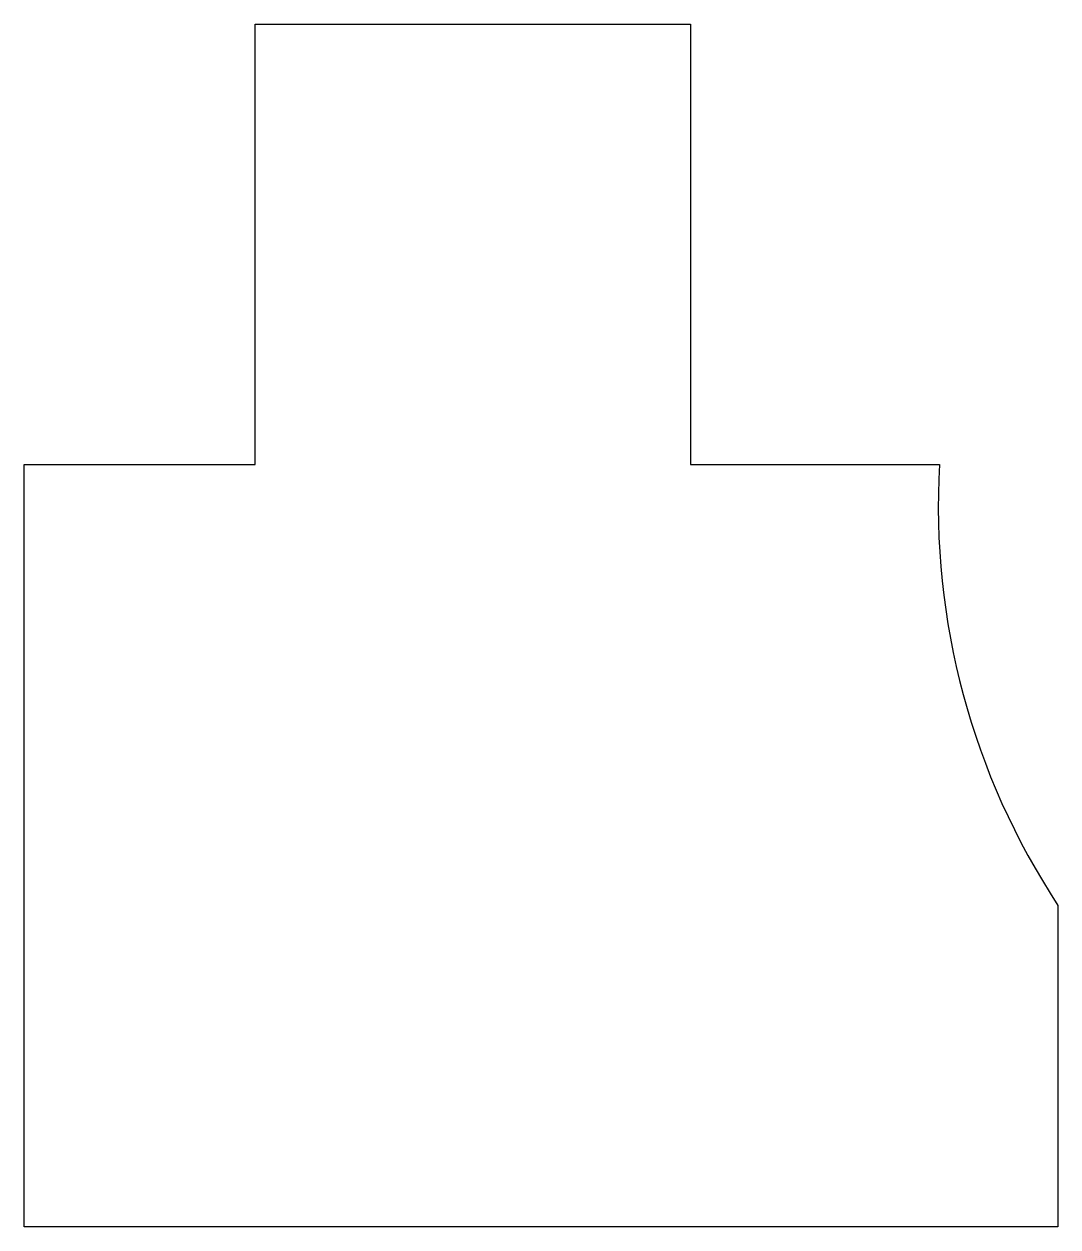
# Model space of a CAD drawing. Header units: millimetres. Extents: x -112 to -99.8, y 78 to 92.2.
import ezdxf

# ---------------------------------------------------------------- set-up
doc = ezdxf.new("R2010")
doc.units = ezdxf.units.MM
doc.layers.get('0').update_dxf_attribs({"linetype": 'CONTINUOUS'})

msp = doc.modelspace()

# ---------------------------------------------------------------- linework, layer by layer
msp.add_lwpolyline([(-109.269, 92.2), (-104.129, 92.2), (-104.129, 87), (-101.189, 87, 0.161511), (-99.79, 81.796), (-99.79, 78), (-112, 78), (-112, 87), (-109.269, 87)], format="xyb", close=True)

doc.saveas('drawing.dxf')
